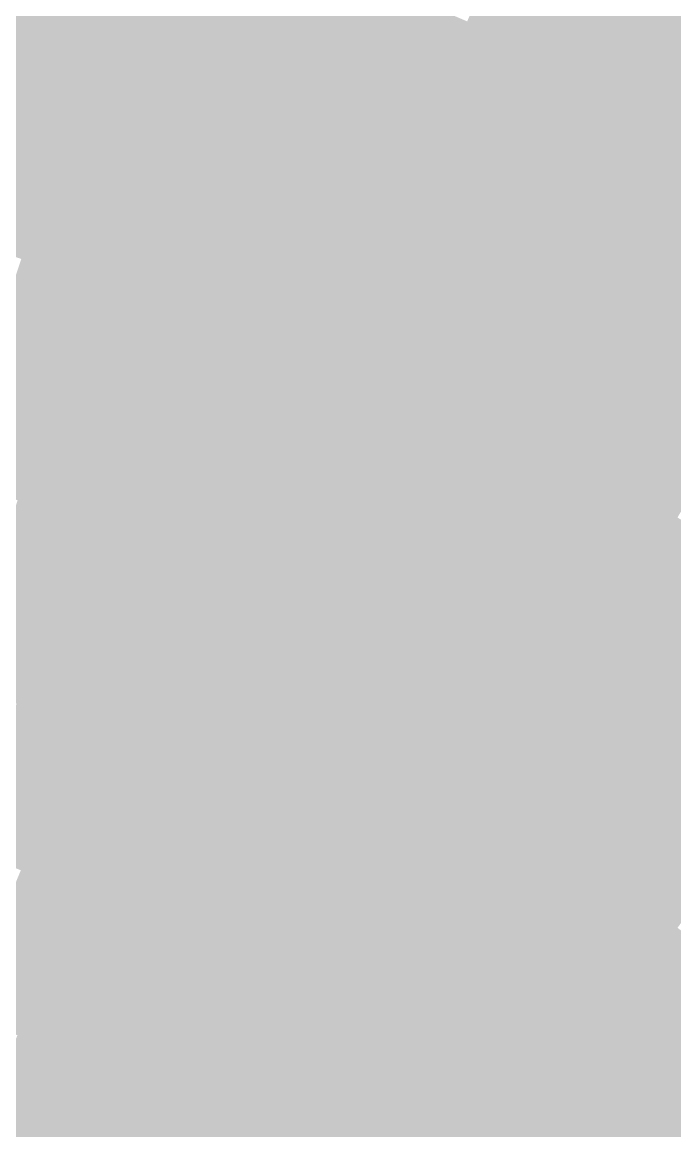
# Model space of a CAD drawing. Header units: inches. Extents: x -266 to 784, y -170 to 213.
# Drawn here: x 26.06 to 43.11, y 56.01 to 85 of the extents above; entities that cross this region are included whole.
import ezdxf

# ---------------------------------------------------------------- set-up
doc = ezdxf.new("R2010")
doc.units = ezdxf.units.IN
doc.header["$MEASUREMENT"] = 0

msp = doc.modelspace()

# ---------------------------------------------------------------- linework, layer by layer
at = {"color": 2, "true_color": 0xe0ff0d}
msp.add_solid([(33.110343, 85.835337), (33.470238, 86.76833), (35.206876, 84.996917), (35.589559, 85.920797)], dxfattribs=at)
at = {"color": 2, "true_color": 0xecff1a}
msp.add_solid([(38.092684, 85.935717), (38.497925, 86.849927), (40.190179, 84.974994), (40.617734, 85.878983)], dxfattribs=at)
at = {"color": 2, "true_color": 0xf2ff20}
msp.add_solid([(40.617734, 85.878983), (41.045289, 86.782972), (42.713076, 84.856309), (43.162688, 85.749533)], dxfattribs=at)
at = {"color": 60, "true_color": 0xd2ff00}
msp.add_solid([(28.231357, 85.457536), (28.545038, 86.407064), (30.320087, 84.738966), (30.656977, 85.68051)], dxfattribs=at)
at = {"color": 60, "true_color": 0xd9ff06}
msp.add_solid([(30.656977, 85.68051), (30.993867, 86.622054), (32.750448, 84.902345), (33.110343, 85.835337)], dxfattribs=at)
at = {"color": 60, "true_color": 0xcafc00}
msp.add_solid([(25.835336, 85.16769), (26.125621, 86.12463), (27.917675, 84.508008), (28.231357, 85.457536)], dxfattribs=at)
at = {"color": 2, "true_color": 0xdfff06}
msp.add_solid([(32.750448, 84.902345), (33.110343, 85.835337), (34.824192, 84.073037), (35.206876, 84.996917)], dxfattribs=at)
at = {"color": 2, "true_color": 0xe5ff0d}
msp.add_solid([(35.206876, 84.996917), (35.589559, 85.920797), (37.282201, 84.107298), (37.687442, 85.021507)], dxfattribs=at)
at = {"color": 2, "true_color": 0xecff13}
msp.add_solid([(37.687442, 85.021507), (38.092684, 85.935717), (39.762624, 84.071004), (40.190179, 84.974994)], dxfattribs=at)
at = {"color": 2, "true_color": 0xf2ff1a}
msp.add_solid([(40.190179, 84.974994), (40.617734, 85.878983), (42.263465, 83.963084), (42.713076, 84.856309)], dxfattribs=at)
at = {"color": 60, "true_color": 0xd8ff00}
msp.add_solid([(30.320087, 84.738966), (30.656977, 85.68051), (32.390553, 83.969352), (32.750448, 84.902345)], dxfattribs=at)
at = {"color": 2, "true_color": 0xf7ff20}
msp.add_solid([(42.713076, 84.856309), (43.162688, 85.749533), (44.78269, 83.78252), (45.254087, 84.664441)], dxfattribs=at)
at = {"color": 60, "true_color": 0xcffc00}
msp.add_solid([(27.917675, 84.508008), (28.231357, 85.457536), (29.983197, 83.797422), (30.320087, 84.738966)], dxfattribs=at)
at = {"color": 60, "true_color": 0xc6f700}
msp.add_solid([(25.545052, 84.21075), (25.835336, 85.16769), (27.603993, 83.55848), (27.917675, 84.508008)], dxfattribs=at)
at = {"color": 2, "true_color": 0xe5ff06}
msp.add_solid([(34.824192, 84.073037), (35.206876, 84.996917), (36.87696, 83.193088), (37.282201, 84.107298)], dxfattribs=at)
at = {"color": 2, "true_color": 0xebff0d}
msp.add_solid([(37.282201, 84.107298), (37.687442, 85.021507), (39.335069, 83.167015), (39.762624, 84.071004)], dxfattribs=at)
at = {"color": 2, "true_color": 0xf1ff13}
msp.add_solid([(39.762624, 84.071004), (40.190179, 84.974994), (41.813854, 83.06986), (42.263465, 83.963084)], dxfattribs=at)
at = {"color": 60, "true_color": 0xd5fc00}
msp.add_solid([(29.983197, 83.797422), (30.320087, 84.738966), (32.030658, 83.036359), (32.390553, 83.969352)], dxfattribs=at)
at = {"color": 60, "true_color": 0xdeff00}
msp.add_solid([(32.390553, 83.969352), (32.750448, 84.902345), (34.441509, 83.149158), (34.824192, 84.073037)], dxfattribs=at)
at = {"color": 2, "true_color": 0xf7ff1a}
msp.add_solid([(42.263465, 83.963084), (42.713076, 84.856309), (44.311293, 82.900599), (44.78269, 83.78252)], dxfattribs=at)
at = {"color": 60, "true_color": 0xccf700}
msp.add_solid([(27.603993, 83.55848), (27.917675, 84.508008), (29.646307, 82.855878), (29.983197, 83.797422)], dxfattribs=at)
at = {"color": 60, "true_color": 0xc3f300}
msp.add_solid([(25.254767, 83.253809), (25.545052, 84.21075), (27.290311, 82.608952), (27.603993, 83.55848)], dxfattribs=at)
at = {"color": 2, "true_color": 0xe4ff00}
msp.add_solid([(34.441509, 83.149158), (34.824192, 84.073037), (36.471718, 82.278878), (36.87696, 83.193088)], dxfattribs=at)
at = {"color": 2, "true_color": 0xebff06}
msp.add_solid([(36.87696, 83.193088), (37.282201, 84.107298), (38.907514, 82.263026), (39.335069, 83.167015)], dxfattribs=at)
at = {"color": 60, "true_color": 0xd2f700}
msp.add_solid([(29.646307, 82.855878), (29.983197, 83.797422), (31.670763, 82.103366), (32.030658, 83.036359)], dxfattribs=at)
at = {"color": 60, "true_color": 0xdbfc00}
msp.add_solid([(32.030658, 83.036359), (32.390553, 83.969352), (34.058825, 82.225278), (34.441509, 83.149158)], dxfattribs=at)
at = {"color": 2, "true_color": 0xf1ff0d}
msp.add_solid([(39.335069, 83.167015), (39.762624, 84.071004), (41.364242, 82.176636), (41.813854, 83.06986)], dxfattribs=at)
at = {"color": 2, "true_color": 0xf7ff13}
msp.add_solid([(41.813854, 83.06986), (42.263465, 83.963084), (43.839897, 82.018678), (44.311293, 82.900599)], dxfattribs=at)
at = {"color": 60, "true_color": 0xc8f300}
msp.add_solid([(27.290311, 82.608952), (27.603993, 83.55848), (29.309417, 81.914334), (29.646307, 82.855878)], dxfattribs=at)
at = {"color": 60, "true_color": 0xbfef00}
msp.add_solid([(24.964482, 82.296869), (25.254767, 83.253809), (26.97663, 81.659424), (27.290311, 82.608952)], dxfattribs=at)
at = {"color": 60, "true_color": 0xd8f700}
msp.add_solid([(31.670763, 82.103366), (32.030658, 83.036359), (33.676142, 81.301399), (34.058825, 82.225278)], dxfattribs=at)
at = {"color": 2, "true_color": 0xe1fc00}
msp.add_solid([(34.058825, 82.225278), (34.441509, 83.149158), (36.066477, 81.364668), (36.471718, 82.278878)], dxfattribs=at)
at = {"color": 2, "true_color": 0xeaff00}
msp.add_solid([(36.471718, 82.278878), (36.87696, 83.193088), (38.479958, 81.359036), (38.907514, 82.263026)], dxfattribs=at)
at = {"color": 2, "true_color": 0xf0ff06}
msp.add_solid([(38.907514, 82.263026), (39.335069, 83.167015), (40.914631, 81.283411), (41.364242, 82.176636)], dxfattribs=at)
at = {"color": 2, "true_color": 0xf7ff0d}
msp.add_solid([(41.364242, 82.176636), (41.813854, 83.06986), (43.3685, 81.136756), (43.839897, 82.018678)], dxfattribs=at)
at = {"color": 60, "true_color": 0xcef300}
msp.add_solid([(29.309417, 81.914334), (29.646307, 82.855878), (31.310868, 81.170373), (31.670763, 82.103366)], dxfattribs=at)
at = {"color": 60, "true_color": 0xc5ef00}
msp.add_solid([(26.97663, 81.659424), (27.290311, 82.608952), (28.972527, 80.97279), (29.309417, 81.914334)], dxfattribs=at)
at = {"color": 60, "true_color": 0xbceb00}
msp.add_solid([(24.674198, 81.339929), (24.964482, 82.296869), (26.662948, 80.709895), (26.97663, 81.659424)], dxfattribs=at)
at = {"color": 60, "true_color": 0xd4f300}
msp.add_solid([(31.310868, 81.170373), (31.670763, 82.103366), (33.293459, 80.377519), (33.676142, 81.301399)], dxfattribs=at)
at = {"color": 60, "true_color": 0xddf700}
msp.add_solid([(33.676142, 81.301399), (34.058825, 82.225278), (35.661236, 80.450459), (36.066477, 81.364668)], dxfattribs=at)
at = {"color": 2, "true_color": 0xe7fc00}
msp.add_solid([(36.066477, 81.364668), (36.471718, 82.278878), (38.052403, 80.455047), (38.479958, 81.359036)], dxfattribs=at)
at = {"color": 2, "true_color": 0xf0ff00}
msp.add_solid([(38.479958, 81.359036), (38.907514, 82.263026), (40.46502, 80.390187), (40.914631, 81.283411)], dxfattribs=at)
at = {"color": 2, "true_color": 0xf6ff06}
msp.add_solid([(40.914631, 81.283411), (41.364242, 82.176636), (42.897103, 80.254835), (43.3685, 81.136756)], dxfattribs=at)
at = {"color": 60, "true_color": 0xcbef00}
msp.add_solid([(28.972527, 80.97279), (29.309417, 81.914334), (30.950973, 80.237381), (31.310868, 81.170373)], dxfattribs=at)
at = {"color": 60, "true_color": 0xc1eb00}
msp.add_solid([(26.662948, 80.709895), (26.97663, 81.659424), (28.635638, 80.031246), (28.972527, 80.97279)], dxfattribs=at)
at = {"color": 60, "true_color": 0xb8e600}
msp.add_solid([(24.383913, 80.382988), (24.674198, 81.339929), (26.349266, 79.760367), (26.662948, 80.709895)], dxfattribs=at)
at = {"color": 60, "true_color": 0xdaf300}
msp.add_solid([(33.293459, 80.377519), (33.676142, 81.301399), (35.255994, 79.536249), (35.661236, 80.450459)], dxfattribs=at)
at = {"color": 2, "true_color": 0xe3f700}
msp.add_solid([(35.661236, 80.450459), (36.066477, 81.364668), (37.624848, 79.551058), (38.052403, 80.455047)], dxfattribs=at)
at = {"color": 2, "true_color": 0xedfc00}
msp.add_solid([(38.052403, 80.455047), (38.479958, 81.359036), (40.015408, 79.496963), (40.46502, 80.390187)], dxfattribs=at)
at = {"color": 2, "true_color": 0xf6ff00}
msp.add_solid([(40.46502, 80.390187), (40.914631, 81.283411), (42.425706, 79.372914), (42.897103, 80.254835)], dxfattribs=at)
at = {"color": 60, "true_color": 0xc7eb00}
msp.add_solid([(28.635638, 80.031246), (28.972527, 80.97279), (30.591078, 79.304388), (30.950973, 80.237381)], dxfattribs=at)
at = {"color": 60, "true_color": 0xd0ef00}
msp.add_solid([(30.950973, 80.237381), (31.310868, 81.170373), (32.910775, 79.45364), (33.293459, 80.377519)], dxfattribs=at)
at = {"color": 2, "true_color": 0xfcff06}
msp.add_solid([(42.897103, 80.254835), (43.3685, 81.136756), (44.853735, 79.177916), (45.346634, 80.048003)], dxfattribs=at)
at = {"color": 60, "true_color": 0xbee600}
msp.add_solid([(26.349266, 79.760367), (26.662948, 80.709895), (28.298748, 79.089701), (28.635638, 80.031246)], dxfattribs=at)
at = {"color": 60, "true_color": 0xb5e200}
msp.add_solid([(24.093628, 79.426048), (24.383913, 80.382988), (26.035584, 78.810839), (26.349266, 79.760367)], dxfattribs=at)
at = {"color": 60, "true_color": 0xd6ef00}
msp.add_solid([(32.910775, 79.45364), (33.293459, 80.377519), (34.850753, 78.622039), (35.255994, 79.536249)], dxfattribs=at)
at = {"color": 2, "true_color": 0xdff300}
msp.add_solid([(35.255994, 79.536249), (35.661236, 80.450459), (37.197293, 78.647069), (37.624848, 79.551058)], dxfattribs=at)
at = {"color": 2, "true_color": 0xe9f700}
msp.add_solid([(37.624848, 79.551058), (38.052403, 80.455047), (39.565797, 78.603739), (40.015408, 79.496963)], dxfattribs=at)
at = {"color": 2, "true_color": 0xf3fc00}
msp.add_solid([(40.015408, 79.496963), (40.46502, 80.390187), (41.95431, 78.490993), (42.425706, 79.372914)], dxfattribs=at)
at = {"color": 60, "true_color": 0xc3e600}
msp.add_solid([(28.298748, 79.089701), (28.635638, 80.031246), (30.231183, 78.371395), (30.591078, 79.304388)], dxfattribs=at)
at = {"color": 60, "true_color": 0xcceb00}
msp.add_solid([(30.591078, 79.304388), (30.950973, 80.237381), (32.528092, 78.52976), (32.910775, 79.45364)], dxfattribs=at)
at = {"color": 2, "true_color": 0xfcff00}
msp.add_solid([(42.425706, 79.372914), (42.897103, 80.254835), (44.360837, 78.307829), (44.853735, 79.177916)], dxfattribs=at)
at = {"color": 52, "true_color": 0xbae200}
msp.add_solid([(26.035584, 78.810839), (26.349266, 79.760367), (27.961858, 78.148157), (28.298748, 79.089701)], dxfattribs=at)
at = {"color": 60, "true_color": 0xd2eb00}
msp.add_solid([(32.528092, 78.52976), (32.910775, 79.45364), (34.445512, 77.707829), (34.850753, 78.622039)], dxfattribs=at)
at = {"color": 60, "true_color": 0xdbef00}
msp.add_solid([(34.850753, 78.622039), (35.255994, 79.536249), (36.769738, 77.743079), (37.197293, 78.647069)], dxfattribs=at)
at = {"color": 2, "true_color": 0xe5f300}
msp.add_solid([(37.197293, 78.647069), (37.624848, 79.551058), (39.116186, 77.710514), (39.565797, 78.603739)], dxfattribs=at)
at = {"color": 2, "true_color": 0xeff700}
msp.add_solid([(39.565797, 78.603739), (40.015408, 79.496963), (41.482913, 77.609071), (41.95431, 78.490993)], dxfattribs=at)
at = {"color": 52, "true_color": 0xc9e600}
msp.add_solid([(30.231183, 78.371395), (30.591078, 79.304388), (32.145408, 77.605881), (32.528092, 78.52976)], dxfattribs=at)
at = {"color": 2, "true_color": 0xf9fc00}
msp.add_solid([(41.95431, 78.490993), (42.425706, 79.372914), (43.867939, 77.437742), (44.360837, 78.307829)], dxfattribs=at)
at = {"color": 52, "true_color": 0xc0e200}
msp.add_solid([(27.961858, 78.148157), (28.298748, 79.089701), (29.871288, 77.438402), (30.231183, 78.371395)], dxfattribs=at)
at = {"color": 52, "true_color": 0xb7de00}
msp.add_solid([(25.721903, 77.861311), (26.035584, 78.810839), (27.624968, 77.206613), (27.961858, 78.148157)], dxfattribs=at)
at = {"color": 60, "true_color": 0xd7eb00}
msp.add_solid([(34.445512, 77.707829), (34.850753, 78.622039), (36.342183, 76.83909), (36.769738, 77.743079)], dxfattribs=at)
at = {"color": 2, "true_color": 0xe1ef00}
msp.add_solid([(36.769738, 77.743079), (37.197293, 78.647069), (38.666574, 76.81729), (39.116186, 77.710514)], dxfattribs=at)
at = {"color": 2, "true_color": 0xebf300}
msp.add_solid([(39.116186, 77.710514), (39.565797, 78.603739), (41.011516, 76.72715), (41.482913, 77.609071)], dxfattribs=at)
at = {"color": 52, "true_color": 0xc5e200}
msp.add_solid([(29.871288, 77.438402), (30.231183, 78.371395), (31.762725, 76.682001), (32.145408, 77.605881)], dxfattribs=at)
at = {"color": 52, "true_color": 0xcee600}
msp.add_solid([(32.145408, 77.605881), (32.528092, 78.52976), (34.04027, 76.793619), (34.445512, 77.707829)], dxfattribs=at)
at = {"color": 2, "true_color": 0xf5f700}
msp.add_solid([(41.482913, 77.609071), (41.95431, 78.490993), (43.375041, 76.567655), (43.867939, 77.437742)], dxfattribs=at)
at = {"color": 52, "true_color": 0xbcde00}
msp.add_solid([(27.624968, 77.206613), (27.961858, 78.148157), (29.511393, 76.50541), (29.871288, 77.438402)], dxfattribs=at)
at = {"color": 52, "true_color": 0xb3da00}
msp.add_solid([(25.408221, 76.911783), (25.721903, 77.861311), (27.288078, 76.265069), (27.624968, 77.206613)], dxfattribs=at)
at = {"color": 52, "true_color": 0xd3e600}
msp.add_solid([(34.04027, 76.793619), (34.445512, 77.707829), (35.914628, 75.935101), (36.342183, 76.83909)], dxfattribs=at)
at = {"color": 52, "true_color": 0xddeb00}
msp.add_solid([(36.342183, 76.83909), (36.769738, 77.743079), (38.216963, 75.924066), (38.666574, 76.81729)], dxfattribs=at)
at = {"color": 2, "true_color": 0xe7ef00}
msp.add_solid([(38.666574, 76.81729), (39.116186, 77.710514), (40.540119, 75.845229), (41.011516, 76.72715)], dxfattribs=at)
at = {"color": 52, "true_color": 0xc1de00}
msp.add_solid([(29.511393, 76.50541), (29.871288, 77.438402), (31.380041, 75.758122), (31.762725, 76.682001)], dxfattribs=at)
at = {"color": 52, "true_color": 0xcae200}
msp.add_solid([(31.762725, 76.682001), (32.145408, 77.605881), (33.635029, 75.87941), (34.04027, 76.793619)], dxfattribs=at)
at = {"color": 2, "true_color": 0xf0f300}
msp.add_solid([(41.011516, 76.72715), (41.482913, 77.609071), (42.882143, 75.697568), (43.375041, 76.567655)], dxfattribs=at)
at = {"color": 52, "true_color": 0xb8da00}
msp.add_solid([(27.288078, 76.265069), (27.624968, 77.206613), (29.151498, 75.572417), (29.511393, 76.50541)], dxfattribs=at)
at = {"color": 62, "true_color": 0xb0d500}
msp.add_solid([(25.094539, 75.962254), (25.408221, 76.911783), (26.951188, 75.323525), (27.288078, 76.265069)], dxfattribs=at)
at = {"color": 52, "true_color": 0xd9e600}
msp.add_solid([(35.914628, 75.935101), (36.342183, 76.83909), (37.767352, 75.030841), (38.216963, 75.924066)], dxfattribs=at)
at = {"color": 52, "true_color": 0xc6de00}
msp.add_solid([(31.380041, 75.758122), (31.762725, 76.682001), (33.229788, 74.9652), (33.635029, 75.87941)], dxfattribs=at)
at = {"color": 52, "true_color": 0xd0e200}
msp.add_solid([(33.635029, 75.87941), (34.04027, 76.793619), (35.487073, 75.031111), (35.914628, 75.935101)], dxfattribs=at)
at = {"color": 2, "true_color": 0xe2eb00}
msp.add_solid([(38.216963, 75.924066), (38.666574, 76.81729), (40.068723, 74.963307), (40.540119, 75.845229)], dxfattribs=at)
at = {"color": 2, "true_color": 0xecef00}
msp.add_solid([(40.540119, 75.845229), (41.011516, 76.72715), (42.389245, 74.827481), (42.882143, 75.697568)], dxfattribs=at)
at = {"color": 2, "true_color": 0xf3f000}
msp.add_solid([(42.882143, 75.697568), (43.375041, 76.567655), (44.726939, 74.622389), (45.241041, 75.480118)], dxfattribs=at)
at = {"color": 52, "true_color": 0xb5d500}
msp.add_solid([(26.951188, 75.323525), (27.288078, 76.265069), (28.791603, 74.639424), (29.151498, 75.572417)], dxfattribs=at)
at = {"color": 52, "true_color": 0xbeda00}
msp.add_solid([(29.151498, 75.572417), (29.511393, 76.50541), (30.997358, 74.834242), (31.380041, 75.758122)], dxfattribs=at)
at = {"color": 62, "true_color": 0xacd100}
msp.add_solid([(24.780857, 75.012726), (25.094539, 75.962254), (26.614298, 74.381981), (26.951188, 75.323525)], dxfattribs=at)
at = {"color": 52, "true_color": 0xc3da00}
msp.add_solid([(30.997358, 74.834242), (31.380041, 75.758122), (32.824546, 74.05099), (33.229788, 74.9652)], dxfattribs=at)
at = {"color": 52, "true_color": 0xccde00}
msp.add_solid([(33.229788, 74.9652), (33.635029, 75.87941), (35.059518, 74.127122), (35.487073, 75.031111)], dxfattribs=at)
at = {"color": 52, "true_color": 0xd5e200}
msp.add_solid([(35.487073, 75.031111), (35.914628, 75.935101), (37.31774, 74.137617), (37.767352, 75.030841)], dxfattribs=at)
at = {"color": 52, "true_color": 0xdee600}
msp.add_solid([(37.767352, 75.030841), (38.216963, 75.924066), (39.597326, 74.081386), (40.068723, 74.963307)], dxfattribs=at)
at = {"color": 2, "true_color": 0xe8eb00}
msp.add_solid([(40.068723, 74.963307), (40.540119, 75.845229), (41.896346, 73.957394), (42.389245, 74.827481)], dxfattribs=at)
at = {"color": 2, "true_color": 0xefec00}
msp.add_solid([(42.389245, 74.827481), (42.882143, 75.697568), (44.212836, 73.76466), (44.726939, 74.622389)], dxfattribs=at)
at = {"color": 52, "true_color": 0xbad500}
msp.add_solid([(28.791603, 74.639424), (29.151498, 75.572417), (30.614675, 73.910363), (30.997358, 74.834242)], dxfattribs=at)
at = {"color": 62, "true_color": 0xb1d100}
msp.add_solid([(26.614298, 74.381981), (26.951188, 75.323525), (28.431708, 73.706431), (28.791603, 74.639424)], dxfattribs=at)
at = {"color": 62, "true_color": 0xa9cd00}
msp.add_solid([(24.467176, 74.063198), (24.780857, 75.012726), (26.277409, 73.440437), (26.614298, 74.381981)], dxfattribs=at)
at = {"color": 52, "true_color": 0xbfd500}
msp.add_solid([(30.614675, 73.910363), (30.997358, 74.834242), (32.419305, 73.13678), (32.824546, 74.05099)], dxfattribs=at)
at = {"color": 52, "true_color": 0xc8da00}
msp.add_solid([(32.824546, 74.05099), (33.229788, 74.9652), (34.631963, 73.223133), (35.059518, 74.127122)], dxfattribs=at)
at = {"color": 52, "true_color": 0xd1de00}
msp.add_solid([(35.059518, 74.127122), (35.487073, 75.031111), (36.868129, 73.244393), (37.31774, 74.137617)], dxfattribs=at)
at = {"color": 52, "true_color": 0xdae200}
msp.add_solid([(37.31774, 74.137617), (37.767352, 75.030841), (39.125929, 73.199465), (39.597326, 74.081386)], dxfattribs=at)
at = {"color": 52, "true_color": 0xe4e600}
msp.add_solid([(39.597326, 74.081386), (40.068723, 74.963307), (41.403448, 73.087307), (41.896346, 73.957394)], dxfattribs=at)
at = {"color": 2, "true_color": 0xebe800}
msp.add_solid([(41.896346, 73.957394), (42.389245, 74.827481), (43.698733, 72.906932), (44.212836, 73.76466)], dxfattribs=at)
at = {"color": 52, "true_color": 0xb6d100}
msp.add_solid([(28.431708, 73.706431), (28.791603, 74.639424), (30.231991, 72.986483), (30.614675, 73.910363)], dxfattribs=at)
at = {"color": 62, "true_color": 0xaecd00}
msp.add_solid([(26.277409, 73.440437), (26.614298, 74.381981), (28.071813, 72.773438), (28.431708, 73.706431)], dxfattribs=at)
at = {"color": 62, "true_color": 0xa5c900}
msp.add_solid([(24.153494, 73.11367), (24.467176, 74.063198), (25.940519, 72.498893), (26.277409, 73.440437)], dxfattribs=at)
at = {"color": 52, "true_color": 0xc4d500}
msp.add_solid([(32.419305, 73.13678), (32.824546, 74.05099), (34.204407, 72.319143), (34.631963, 73.223133)], dxfattribs=at)
at = {"color": 52, "true_color": 0xcdda00}
msp.add_solid([(34.631963, 73.223133), (35.059518, 74.127122), (36.418518, 72.351168), (36.868129, 73.244393)], dxfattribs=at)
at = {"color": 52, "true_color": 0xd6de00}
msp.add_solid([(36.868129, 73.244393), (37.31774, 74.137617), (38.654532, 72.317544), (39.125929, 73.199465)], dxfattribs=at)
at = {"color": 52, "true_color": 0xdfe200}
msp.add_solid([(39.125929, 73.199465), (39.597326, 74.081386), (40.91055, 72.21722), (41.403448, 73.087307)], dxfattribs=at)
at = {"color": 52, "true_color": 0xe6e400}
msp.add_solid([(41.403448, 73.087307), (41.896346, 73.957394), (43.184631, 72.049203), (43.698733, 72.906932)], dxfattribs=at)
at = {"color": 62, "true_color": 0xb2cd00}
msp.add_solid([(28.071813, 72.773438), (28.431708, 73.706431), (29.849308, 72.062604), (30.231991, 72.986483)], dxfattribs=at)
at = {"color": 52, "true_color": 0xbbd100}
msp.add_solid([(30.231991, 72.986483), (30.614675, 73.910363), (32.014064, 72.222571), (32.419305, 73.13678)], dxfattribs=at)
at = {"color": 62, "true_color": 0xaac900}
msp.add_solid([(25.940519, 72.498893), (26.277409, 73.440437), (27.711918, 71.840446), (28.071813, 72.773438)], dxfattribs=at)
at = {"color": 52, "true_color": 0xc0d100}
msp.add_solid([(32.014064, 72.222571), (32.419305, 73.13678), (33.776852, 71.415154), (34.204407, 72.319143)], dxfattribs=at)
at = {"color": 52, "true_color": 0xc9d500}
msp.add_solid([(34.204407, 72.319143), (34.631963, 73.223133), (35.968906, 71.457944), (36.418518, 72.351168)], dxfattribs=at)
at = {"color": 52, "true_color": 0xd2da00}
msp.add_solid([(36.418518, 72.351168), (36.868129, 73.244393), (38.183136, 71.435622), (38.654532, 72.317544)], dxfattribs=at)
at = {"color": 52, "true_color": 0xdbde00}
msp.add_solid([(38.654532, 72.317544), (39.125929, 73.199465), (40.417652, 71.347133), (40.91055, 72.21722)], dxfattribs=at)
at = {"color": 52, "true_color": 0xe2df00}
msp.add_solid([(40.91055, 72.21722), (41.403448, 73.087307), (42.670528, 71.191475), (43.184631, 72.049203)], dxfattribs=at)
at = {"color": 62, "true_color": 0xafc900}
msp.add_solid([(27.711918, 71.840446), (28.071813, 72.773438), (29.466624, 71.138724), (29.849308, 72.062604)], dxfattribs=at)
at = {"color": 52, "true_color": 0xb7cd00}
msp.add_solid([(29.849308, 72.062604), (30.231991, 72.986483), (31.608822, 71.308361), (32.014064, 72.222571)], dxfattribs=at)
at = {"color": 62, "true_color": 0xa6c400}
msp.add_solid([(25.603629, 71.557349), (25.940519, 72.498893), (27.352023, 70.907453), (27.711918, 71.840446)], dxfattribs=at)
at = {"color": 52, "true_color": 0xbccd00}
msp.add_solid([(31.608822, 71.308361), (32.014064, 72.222571), (33.349297, 70.511165), (33.776852, 71.415154)], dxfattribs=at)
at = {"color": 52, "true_color": 0xc5d100}
msp.add_solid([(33.776852, 71.415154), (34.204407, 72.319143), (35.519295, 70.56472), (35.968906, 71.457944)], dxfattribs=at)
at = {"color": 52, "true_color": 0xced500}
msp.add_solid([(35.968906, 71.457944), (36.418518, 72.351168), (37.711739, 70.553701), (38.183136, 71.435622)], dxfattribs=at)
at = {"color": 52, "true_color": 0xd7da00}
msp.add_solid([(38.183136, 71.435622), (38.654532, 72.317544), (39.924754, 70.477046), (40.417652, 71.347133)], dxfattribs=at)
at = {"color": 52, "true_color": 0xdedb00}
msp.add_solid([(40.417652, 71.347133), (40.91055, 72.21722), (42.156425, 70.333746), (42.670528, 71.191475)], dxfattribs=at)
at = {"color": 52, "true_color": 0xb3c900}
msp.add_solid([(29.466624, 71.138724), (29.849308, 72.062604), (31.203581, 70.394151), (31.608822, 71.308361)], dxfattribs=at)
at = {"color": 52, "true_color": 0xe2da00}
msp.add_solid([(42.670528, 71.191475), (43.184631, 72.049203), (44.404802, 70.122846), (44.9398, 70.967699)], dxfattribs=at)
at = {"color": 62, "true_color": 0xabc400}
msp.add_solid([(27.352023, 70.907453), (27.711918, 71.840446), (29.083941, 70.214844), (29.466624, 71.138724)], dxfattribs=at)
at = {"color": 62, "true_color": 0xa3c000}
msp.add_solid([(25.266739, 70.615805), (25.603629, 71.557349), (26.992128, 69.97446), (27.352023, 70.907453)], dxfattribs=at)
at = {"color": 52, "true_color": 0xc1cd00}
msp.add_solid([(33.349297, 70.511165), (33.776852, 71.415154), (35.069684, 69.671495), (35.519295, 70.56472)], dxfattribs=at)
at = {"color": 52, "true_color": 0xcad100}
msp.add_solid([(35.519295, 70.56472), (35.968906, 71.457944), (37.240342, 69.67178), (37.711739, 70.553701)], dxfattribs=at)
at = {"color": 52, "true_color": 0xd3d500}
msp.add_solid([(37.711739, 70.553701), (38.183136, 71.435622), (39.431855, 69.606959), (39.924754, 70.477046)], dxfattribs=at)
at = {"color": 52, "true_color": 0xdad700}
msp.add_solid([(39.924754, 70.477046), (40.417652, 71.347133), (41.642322, 69.476017), (42.156425, 70.333746)], dxfattribs=at)
at = {"color": 62, "true_color": 0xb0c400}
msp.add_solid([(29.083941, 70.214844), (29.466624, 71.138724), (30.79834, 69.479941), (31.203581, 70.394151)], dxfattribs=at)
at = {"color": 52, "true_color": 0xb8c900}
msp.add_solid([(31.203581, 70.394151), (31.608822, 71.308361), (32.921742, 69.607176), (33.349297, 70.511165)], dxfattribs=at)
at = {"color": 52, "true_color": 0xded600}
msp.add_solid([(42.156425, 70.333746), (42.670528, 71.191475), (43.869805, 69.277992), (44.404802, 70.122846)], dxfattribs=at)
at = {"color": 62, "true_color": 0xa7c000}
msp.add_solid([(26.992128, 69.97446), (27.352023, 70.907453), (28.701257, 69.290965), (29.083941, 70.214844)], dxfattribs=at)
at = {"color": 62, "true_color": 0x9fbc00}
msp.add_solid([(24.929849, 69.674261), (25.266739, 70.615805), (26.632233, 69.041467), (26.992128, 69.97446)], dxfattribs=at)
at = {"color": 52, "true_color": 0xbdc900}
msp.add_solid([(32.921742, 69.607176), (33.349297, 70.511165), (34.620072, 68.778271), (35.069684, 69.671495)], dxfattribs=at)
at = {"color": 52, "true_color": 0xc6cd00}
msp.add_solid([(35.069684, 69.671495), (35.519295, 70.56472), (36.768945, 68.789859), (37.240342, 69.67178)], dxfattribs=at)
at = {"color": 52, "true_color": 0xcfd100}
msp.add_solid([(37.240342, 69.67178), (37.711739, 70.553701), (38.938957, 68.736872), (39.431855, 69.606959)], dxfattribs=at)
at = {"color": 52, "true_color": 0xd5d300}
msp.add_solid([(39.431855, 69.606959), (39.924754, 70.477046), (41.12822, 68.618289), (41.642322, 69.476017)], dxfattribs=at)
at = {"color": 62, "true_color": 0xacc000}
msp.add_solid([(28.701257, 69.290965), (29.083941, 70.214844), (30.393099, 68.565732), (30.79834, 69.479941)], dxfattribs=at)
at = {"color": 52, "true_color": 0xb4c400}
msp.add_solid([(30.79834, 69.479941), (31.203581, 70.394151), (32.494187, 68.703186), (32.921742, 69.607176)], dxfattribs=at)
at = {"color": 52, "true_color": 0xdad200}
msp.add_solid([(41.642322, 69.476017), (42.156425, 70.333746), (43.334807, 68.433139), (43.869805, 69.277992)], dxfattribs=at)
at = {"color": 62, "true_color": 0xa4bc00}
msp.add_solid([(26.632233, 69.041467), (26.992128, 69.97446), (28.318574, 68.367085), (28.701257, 69.290965)], dxfattribs=at)
at = {"color": 62, "true_color": 0x9cb700}
msp.add_solid([(24.592959, 68.732717), (24.929849, 69.674261), (26.272338, 68.108474), (26.632233, 69.041467)], dxfattribs=at)
at = {"color": 52, "true_color": 0xb9c400}
msp.add_solid([(32.494187, 68.703186), (32.921742, 69.607176), (34.170461, 67.885047), (34.620072, 68.778271)], dxfattribs=at)
at = {"color": 52, "true_color": 0xc1c900}
msp.add_solid([(34.620072, 68.778271), (35.069684, 69.671495), (36.297549, 67.907937), (36.768945, 68.789859)], dxfattribs=at)
at = {"color": 52, "true_color": 0xcacd00}
msp.add_solid([(36.768945, 68.789859), (37.240342, 69.67178), (38.446059, 67.866785), (38.938957, 68.736872)], dxfattribs=at)
at = {"color": 52, "true_color": 0xd1cf00}
msp.add_solid([(38.938957, 68.736872), (39.431855, 69.606959), (40.614117, 67.76056), (41.12822, 68.618289)], dxfattribs=at)
at = {"color": 62, "true_color": 0xa8bc00}
msp.add_solid([(28.318574, 68.367085), (28.701257, 69.290965), (29.987857, 67.651522), (30.393099, 68.565732)], dxfattribs=at)
at = {"color": 62, "true_color": 0xb0c000}
msp.add_solid([(30.393099, 68.565732), (30.79834, 69.479941), (32.066632, 67.799197), (32.494187, 68.703186)], dxfattribs=at)
at = {"color": 52, "true_color": 0xd5ce00}
msp.add_solid([(41.12822, 68.618289), (41.642322, 69.476017), (42.79981, 67.588285), (43.334807, 68.433139)], dxfattribs=at)
at = {"color": 62, "true_color": 0xa0b700}
msp.add_solid([(26.272338, 68.108474), (26.632233, 69.041467), (27.935891, 67.443206), (28.318574, 68.367085)], dxfattribs=at)
at = {"color": 62, "true_color": 0x98b300}
msp.add_solid([(24.256069, 67.791173), (24.592959, 68.732717), (25.912443, 67.175482), (26.272338, 68.108474)], dxfattribs=at)
at = {"color": 52, "true_color": 0xbdc400}
msp.add_solid([(34.170461, 67.885047), (34.620072, 68.778271), (35.826152, 67.026016), (36.297549, 67.907937)], dxfattribs=at)
at = {"color": 52, "true_color": 0xc6c900}
msp.add_solid([(36.297549, 67.907937), (36.768945, 68.789859), (37.953161, 66.996698), (38.446059, 67.866785)], dxfattribs=at)
at = {"color": 52, "true_color": 0xcdca00}
msp.add_solid([(38.446059, 67.866785), (38.938957, 68.736872), (40.100014, 66.902832), (40.614117, 67.76056)], dxfattribs=at)
at = {"color": 62, "true_color": 0xacbc00}
msp.add_solid([(29.987857, 67.651522), (30.393099, 68.565732), (31.639077, 66.895208), (32.066632, 67.799197)], dxfattribs=at)
at = {"color": 52, "true_color": 0xb5c000}
msp.add_solid([(32.066632, 67.799197), (32.494187, 68.703186), (33.72085, 66.991823), (34.170461, 67.885047)], dxfattribs=at)
at = {"color": 52, "true_color": 0xd1ca00}
msp.add_solid([(40.614117, 67.76056), (41.12822, 68.618289), (42.264812, 66.743432), (42.79981, 67.588285)], dxfattribs=at)
at = {"color": 52, "true_color": 0xd5c900}
msp.add_solid([(42.79981, 67.588285), (43.334807, 68.433139), (44.445619, 66.517569), (45.001189, 67.349039)], dxfattribs=at)
at = {"color": 62, "true_color": 0xa4b700}
msp.add_solid([(27.935891, 67.443206), (28.318574, 68.367085), (29.582616, 66.737312), (29.987857, 67.651522)], dxfattribs=at)
at = {"color": 62, "true_color": 0x9cb300}
msp.add_solid([(25.912443, 67.175482), (26.272338, 68.108474), (27.553207, 66.519326), (27.935891, 67.443206)], dxfattribs=at)
at = {"color": 52, "true_color": 0xb9c000}
msp.add_solid([(33.72085, 66.991823), (34.170461, 67.885047), (35.354755, 66.144095), (35.826152, 67.026016)], dxfattribs=at)
at = {"color": 52, "true_color": 0xc2c400}
msp.add_solid([(35.826152, 67.026016), (36.297549, 67.907937), (37.460263, 66.126611), (37.953161, 66.996698)], dxfattribs=at)
at = {"color": 52, "true_color": 0xc9c600}
msp.add_solid([(37.953161, 66.996698), (38.446059, 67.866785), (39.585911, 66.045103), (40.100014, 66.902832)], dxfattribs=at)
at = {"color": 62, "true_color": 0xa8b700}
msp.add_solid([(29.582616, 66.737312), (29.987857, 67.651522), (31.211522, 65.991218), (31.639077, 66.895208)], dxfattribs=at)
at = {"color": 62, "true_color": 0xb1bc00}
msp.add_solid([(31.639077, 66.895208), (32.066632, 67.799197), (33.271238, 66.098598), (33.72085, 66.991823)], dxfattribs=at)
at = {"color": 52, "true_color": 0xcdc600}
msp.add_solid([(40.100014, 66.902832), (40.614117, 67.76056), (41.729814, 65.898578), (42.264812, 66.743432)], dxfattribs=at)
at = {"color": 52, "true_color": 0xd1c500}
msp.add_solid([(42.264812, 66.743432), (42.79981, 67.588285), (43.890048, 65.686099), (44.445619, 66.517569)], dxfattribs=at)
at = {"color": 62, "true_color": 0xa0b300}
msp.add_solid([(27.553207, 66.519326), (27.935891, 67.443206), (29.177375, 65.823102), (29.582616, 66.737312)], dxfattribs=at)
at = {"color": 54, "true_color": 0x98af00}
msp.add_solid([(25.552548, 66.242489), (25.912443, 67.175482), (27.170524, 65.595447), (27.553207, 66.519326)], dxfattribs=at)
at = {"color": 52, "true_color": 0xb5bc00}
msp.add_solid([(33.271238, 66.098598), (33.72085, 66.991823), (34.883359, 65.262174), (35.354755, 66.144095)], dxfattribs=at)
at = {"color": 52, "true_color": 0xbec000}
msp.add_solid([(35.354755, 66.144095), (35.826152, 67.026016), (36.967364, 65.256524), (37.460263, 66.126611)], dxfattribs=at)
at = {"color": 52, "true_color": 0xc4c200}
msp.add_solid([(37.460263, 66.126611), (37.953161, 66.996698), (39.071809, 65.187374), (39.585911, 66.045103)], dxfattribs=at)
at = {"color": 62, "true_color": 0xa4b300}
msp.add_solid([(29.177375, 65.823102), (29.582616, 66.737312), (30.783967, 65.087229), (31.211522, 65.991218)], dxfattribs=at)
at = {"color": 62, "true_color": 0xadb700}
msp.add_solid([(31.211522, 65.991218), (31.639077, 66.895208), (32.821627, 65.205374), (33.271238, 66.098598)], dxfattribs=at)
at = {"color": 52, "true_color": 0xc9c100}
msp.add_solid([(39.585911, 66.045103), (40.100014, 66.902832), (41.194817, 65.053725), (41.729814, 65.898578)], dxfattribs=at)
at = {"color": 52, "true_color": 0xcdc100}
msp.add_solid([(41.729814, 65.898578), (42.264812, 66.743432), (43.334478, 64.85463), (43.890048, 65.686099)], dxfattribs=at)
at = {"color": 54, "true_color": 0x9caf00}
msp.add_solid([(27.170524, 65.595447), (27.553207, 66.519326), (28.772133, 64.908893), (29.177375, 65.823102)], dxfattribs=at)
at = {"color": 54, "true_color": 0x95ab00}
msp.add_solid([(25.192653, 65.309496), (25.552548, 66.242489), (26.78784, 64.671567), (27.170524, 65.595447)], dxfattribs=at)
at = {"color": 62, "true_color": 0xb1b700}
msp.add_solid([(32.821627, 65.205374), (33.271238, 66.098598), (34.411962, 64.380252), (34.883359, 65.262174)], dxfattribs=at)
at = {"color": 52, "true_color": 0xbabc00}
msp.add_solid([(34.883359, 65.262174), (35.354755, 66.144095), (36.474466, 64.386437), (36.967364, 65.256524)], dxfattribs=at)
at = {"color": 52, "true_color": 0xc0be00}
msp.add_solid([(36.967364, 65.256524), (37.460263, 66.126611), (38.557706, 64.329646), (39.071809, 65.187374)], dxfattribs=at)
at = {"color": 54, "true_color": 0xa1af00}
msp.add_solid([(28.772133, 64.908893), (29.177375, 65.823102), (30.356412, 64.18324), (30.783967, 65.087229)], dxfattribs=at)
at = {"color": 62, "true_color": 0xa9b300}
msp.add_solid([(30.783967, 65.087229), (31.211522, 65.991218), (32.372016, 64.31215), (32.821627, 65.205374)], dxfattribs=at)
at = {"color": 52, "true_color": 0xc4bd00}
msp.add_solid([(39.071809, 65.187374), (39.585911, 66.045103), (40.659819, 64.208871), (41.194817, 65.053725)], dxfattribs=at)
at = {"color": 52, "true_color": 0xc9bd00}
msp.add_solid([(41.194817, 65.053725), (41.729814, 65.898578), (42.778908, 64.02316), (43.334478, 64.85463)], dxfattribs=at)
at = {"color": 54, "true_color": 0x99ab00}
msp.add_solid([(26.78784, 64.671567), (27.170524, 65.595447), (28.366892, 63.994683), (28.772133, 64.908893)], dxfattribs=at)
at = {"color": 54, "true_color": 0x91a600}
msp.add_solid([(24.832758, 64.376503), (25.192653, 65.309496), (26.405157, 63.747688), (26.78784, 64.671567)], dxfattribs=at)
at = {"color": 52, "true_color": 0xb5b700}
msp.add_solid([(34.411962, 64.380252), (34.883359, 65.262174), (35.981568, 63.51635), (36.474466, 64.386437)], dxfattribs=at)
at = {"color": 52, "true_color": 0xbcba00}
msp.add_solid([(36.474466, 64.386437), (36.967364, 65.256524), (38.043603, 63.471917), (38.557706, 64.329646)], dxfattribs=at)
at = {"color": 54, "true_color": 0xa5af00}
msp.add_solid([(30.356412, 64.18324), (30.783967, 65.087229), (31.922404, 63.418925), (32.372016, 64.31215)], dxfattribs=at)
at = {"color": 62, "true_color": 0xadb300}
msp.add_solid([(32.372016, 64.31215), (32.821627, 65.205374), (33.940565, 63.498331), (34.411962, 64.380252)], dxfattribs=at)
at = {"color": 52, "true_color": 0xc0b900}
msp.add_solid([(38.557706, 64.329646), (39.071809, 65.187374), (40.124821, 63.364017), (40.659819, 64.208871)], dxfattribs=at)
at = {"color": 52, "true_color": 0xc4b900}
msp.add_solid([(40.659819, 64.208871), (41.194817, 65.053725), (42.223338, 63.191691), (42.778908, 64.02316)], dxfattribs=at)
at = {"color": 54, "true_color": 0x95a600}
msp.add_solid([(26.405157, 63.747688), (26.78784, 64.671567), (27.961651, 63.080473), (28.366892, 63.994683)], dxfattribs=at)
at = {"color": 54, "true_color": 0x9dab00}
msp.add_solid([(28.366892, 63.994683), (28.772133, 64.908893), (29.928857, 63.279251), (30.356412, 64.18324)], dxfattribs=at)
at = {"color": 52, "true_color": 0xc9b800}
msp.add_solid([(42.778908, 64.02316), (43.334478, 64.85463), (44.337231, 62.954031), (44.913039, 63.771615)], dxfattribs=at)
at = {"color": 54, "true_color": 0x8da200}
msp.add_solid([(24.472862, 63.44351), (24.832758, 64.376503), (26.022473, 62.823808), (26.405157, 63.747688)], dxfattribs=at)
at = {"color": 62, "true_color": 0xb1b300}
msp.add_solid([(33.940565, 63.498331), (34.411962, 64.380252), (35.48867, 62.646263), (35.981568, 63.51635)], dxfattribs=at)
at = {"color": 52, "true_color": 0xb7b500}
msp.add_solid([(35.981568, 63.51635), (36.474466, 64.386437), (37.5295, 62.614189), (38.043603, 63.471917)], dxfattribs=at)
at = {"color": 54, "true_color": 0xa1ab00}
msp.add_solid([(29.928857, 63.279251), (30.356412, 64.18324), (31.472793, 62.525701), (31.922404, 63.418925)], dxfattribs=at)
at = {"color": 54, "true_color": 0xa9af00}
msp.add_solid([(31.922404, 63.418925), (32.372016, 64.31215), (33.469168, 62.61641), (33.940565, 63.498331)], dxfattribs=at)
at = {"color": 52, "true_color": 0xbcb500}
msp.add_solid([(38.043603, 63.471917), (38.557706, 64.329646), (39.589824, 62.519164), (40.124821, 63.364017)], dxfattribs=at)
at = {"color": 52, "true_color": 0xc0b500}
msp.add_solid([(40.124821, 63.364017), (40.659819, 64.208871), (41.667767, 62.360221), (42.223338, 63.191691)], dxfattribs=at)
at = {"color": 54, "true_color": 0x99a600}
msp.add_solid([(27.961651, 63.080473), (28.366892, 63.994683), (29.501301, 62.375261), (29.928857, 63.279251)], dxfattribs=at)
at = {"color": 52, "true_color": 0xc4b400}
msp.add_solid([(42.223338, 63.191691), (42.778908, 64.02316), (43.761423, 62.136446), (44.337231, 62.954031)], dxfattribs=at)
at = {"color": 54, "true_color": 0x91a200}
msp.add_solid([(26.022473, 62.823808), (26.405157, 63.747688), (27.556409, 62.166263), (27.961651, 63.080473)], dxfattribs=at)
at = {"color": 54, "true_color": 0xadaf00}
msp.add_solid([(33.469168, 62.61641), (33.940565, 63.498331), (34.995772, 61.776176), (35.48867, 62.646263)], dxfattribs=at)
at = {"color": 42, "true_color": 0xb3b100}
msp.add_solid([(35.48867, 62.646263), (35.981568, 63.51635), (37.015398, 61.75646), (37.5295, 62.614189)], dxfattribs=at)
at = {"color": 54, "true_color": 0x9da600}
msp.add_solid([(29.501301, 62.375261), (29.928857, 63.279251), (31.023182, 61.632477), (31.472793, 62.525701)], dxfattribs=at)
at = {"color": 54, "true_color": 0xa5ab00}
msp.add_solid([(31.472793, 62.525701), (31.922404, 63.418925), (32.997772, 61.734489), (33.469168, 62.61641)], dxfattribs=at)
at = {"color": 42, "true_color": 0xb7b100}
msp.add_solid([(37.5295, 62.614189), (38.043603, 63.471917), (39.054826, 61.67431), (39.589824, 62.519164)], dxfattribs=at)
at = {"color": 42, "true_color": 0xbcb100}
msp.add_solid([(39.589824, 62.519164), (40.124821, 63.364017), (41.112197, 61.528751), (41.667767, 62.360221)], dxfattribs=at)
at = {"color": 54, "true_color": 0x95a200}
msp.add_solid([(27.556409, 62.166263), (27.961651, 63.080473), (29.073746, 61.471272), (29.501301, 62.375261)], dxfattribs=at)
at = {"color": 42, "true_color": 0xc0b000}
msp.add_solid([(41.667767, 62.360221), (42.223338, 63.191691), (43.185614, 61.318861), (43.761423, 62.136446)], dxfattribs=at)
at = {"color": 54, "true_color": 0x8d9e00}
msp.add_solid([(25.63979, 61.899929), (26.022473, 62.823808), (27.151168, 61.252054), (27.556409, 62.166263)], dxfattribs=at)
at = {"color": 54, "true_color": 0xafad00}
msp.add_solid([(34.995772, 61.776176), (35.48867, 62.646263), (36.501295, 60.898731), (37.015398, 61.75646)], dxfattribs=at)
at = {"color": 54, "true_color": 0x99a200}
msp.add_solid([(29.073746, 61.471272), (29.501301, 62.375261), (30.57357, 60.739252), (31.023182, 61.632477)], dxfattribs=at)
at = {"color": 54, "true_color": 0xa1a600}
msp.add_solid([(31.023182, 61.632477), (31.472793, 62.525701), (32.526375, 60.852567), (32.997772, 61.734489)], dxfattribs=at)
at = {"color": 54, "true_color": 0xa9ab00}
msp.add_solid([(32.997772, 61.734489), (33.469168, 62.61641), (34.502873, 60.906089), (34.995772, 61.776176)], dxfattribs=at)
at = {"color": 42, "true_color": 0xb3ad00}
msp.add_solid([(37.015398, 61.75646), (37.5295, 62.614189), (38.519829, 60.829457), (39.054826, 61.67431)], dxfattribs=at)
at = {"color": 42, "true_color": 0xb7ad00}
msp.add_solid([(39.054826, 61.67431), (39.589824, 62.519164), (40.556627, 60.697282), (41.112197, 61.528751)], dxfattribs=at)
at = {"color": 42, "true_color": 0xbcac00}
msp.add_solid([(41.112197, 61.528751), (41.667767, 62.360221), (42.609806, 60.501276), (43.185614, 61.318861)], dxfattribs=at)
at = {"color": 54, "true_color": 0x919e00}
msp.add_solid([(27.151168, 61.252054), (27.556409, 62.166263), (28.646191, 60.567283), (29.073746, 61.471272)], dxfattribs=at)
at = {"color": 54, "true_color": 0x899a00}
msp.add_solid([(25.257107, 60.976049), (25.63979, 61.899929), (26.745927, 60.337844), (27.151168, 61.252054)], dxfattribs=at)
at = {"color": 54, "true_color": 0xaba900}
msp.add_solid([(34.502873, 60.906089), (34.995772, 61.776176), (35.987192, 60.041003), (36.501295, 60.898731)], dxfattribs=at)
at = {"color": 54, "true_color": 0xafa900}
msp.add_solid([(36.501295, 60.898731), (37.015398, 61.75646), (37.984831, 59.984603), (38.519829, 60.829457)], dxfattribs=at)
at = {"color": 54, "true_color": 0x959e00}
msp.add_solid([(28.646191, 60.567283), (29.073746, 61.471272), (30.123959, 59.846028), (30.57357, 60.739252)], dxfattribs=at)
at = {"color": 54, "true_color": 0x9ca200}
msp.add_solid([(30.57357, 60.739252), (31.023182, 61.632477), (32.054978, 59.970646), (32.526375, 60.852567)], dxfattribs=at)
at = {"color": 54, "true_color": 0xa4a600}
msp.add_solid([(32.526375, 60.852567), (32.997772, 61.734489), (34.009975, 60.036002), (34.502873, 60.906089)], dxfattribs=at)
at = {"color": 42, "true_color": 0xb3a900}
msp.add_solid([(38.519829, 60.829457), (39.054826, 61.67431), (40.001057, 59.865812), (40.556627, 60.697282)], dxfattribs=at)
at = {"color": 42, "true_color": 0xb7a800}
msp.add_solid([(40.556627, 60.697282), (41.112197, 61.528751), (42.033998, 59.683691), (42.609806, 60.501276)], dxfattribs=at)
at = {"color": 54, "true_color": 0x8d9a00}
msp.add_solid([(26.745927, 60.337844), (27.151168, 61.252054), (28.218636, 59.663293), (28.646191, 60.567283)], dxfattribs=at)
at = {"color": 42, "true_color": 0xbca800}
msp.add_solid([(42.609806, 60.501276), (43.185614, 61.318861), (44.081749, 59.437357), (44.677448, 60.240565)], dxfattribs=at)
at = {"color": 54, "true_color": 0x869500}
msp.add_solid([(24.874423, 60.05217), (25.257107, 60.976049), (26.340685, 59.423634), (26.745927, 60.337844)], dxfattribs=at)
at = {"color": 54, "true_color": 0xa6a400}
msp.add_solid([(34.009975, 60.036002), (34.502873, 60.906089), (35.473089, 59.183274), (35.987192, 60.041003)], dxfattribs=at)
at = {"color": 54, "true_color": 0xaba500}
msp.add_solid([(35.987192, 60.041003), (36.501295, 60.898731), (37.449833, 59.13975), (37.984831, 59.984603)], dxfattribs=at)
at = {"color": 54, "true_color": 0x989e00}
msp.add_solid([(30.123959, 59.846028), (30.57357, 60.739252), (31.583581, 59.088725), (32.054978, 59.970646)], dxfattribs=at)
at = {"color": 54, "true_color": 0xa0a200}
msp.add_solid([(32.054978, 59.970646), (32.526375, 60.852567), (33.517077, 59.165915), (34.009975, 60.036002)], dxfattribs=at)
at = {"color": 54, "true_color": 0xafa500}
msp.add_solid([(37.984831, 59.984603), (38.519829, 60.829457), (39.445487, 59.034342), (40.001057, 59.865812)], dxfattribs=at)
at = {"color": 42, "true_color": 0xb3a400}
msp.add_solid([(40.001057, 59.865812), (40.556627, 60.697282), (41.45819, 58.866107), (42.033998, 59.683691)], dxfattribs=at)
at = {"color": 54, "true_color": 0x899500}
msp.add_solid([(26.340685, 59.423634), (26.745927, 60.337844), (27.791081, 58.759304), (28.218636, 59.663293)], dxfattribs=at)
at = {"color": 54, "true_color": 0x919a00}
msp.add_solid([(28.218636, 59.663293), (28.646191, 60.567283), (29.674348, 58.952804), (30.123959, 59.846028)], dxfattribs=at)
at = {"color": 42, "true_color": 0xb7a400}
msp.add_solid([(42.033998, 59.683691), (42.609806, 60.501276), (43.486049, 58.63415), (44.081749, 59.437357)], dxfattribs=at)
at = {"color": 64, "true_color": 0x829100}
msp.add_solid([(24.49174, 59.12829), (24.874423, 60.05217), (25.935444, 58.509424), (26.340685, 59.423634)], dxfattribs=at)
at = {"color": 54, "true_color": 0xa2a000}
msp.add_solid([(33.517077, 59.165915), (34.009975, 60.036002), (34.958987, 58.325545), (35.473089, 59.183274)], dxfattribs=at)
at = {"color": 54, "true_color": 0xa6a100}
msp.add_solid([(35.473089, 59.183274), (35.987192, 60.041003), (36.914836, 58.294896), (37.449833, 59.13975)], dxfattribs=at)
at = {"color": 54, "true_color": 0x949a00}
msp.add_solid([(29.674348, 58.952804), (30.123959, 59.846028), (31.112185, 58.206803), (31.583581, 59.088725)], dxfattribs=at)
at = {"color": 54, "true_color": 0x9c9e00}
msp.add_solid([(31.583581, 59.088725), (32.054978, 59.970646), (33.024179, 58.295828), (33.517077, 59.165915)], dxfattribs=at)
at = {"color": 54, "true_color": 0xaba100}
msp.add_solid([(37.449833, 59.13975), (37.984831, 59.984603), (38.889916, 58.202873), (39.445487, 59.034342)], dxfattribs=at)
at = {"color": 54, "true_color": 0xafa100}
msp.add_solid([(39.445487, 59.034342), (40.001057, 59.865812), (40.882382, 58.048522), (41.45819, 58.866107)], dxfattribs=at)
at = {"color": 54, "true_color": 0x8d9500}
msp.add_solid([(27.791081, 58.759304), (28.218636, 59.663293), (29.224736, 58.05958), (29.674348, 58.952804)], dxfattribs=at)
at = {"color": 42, "true_color": 0xb3a000}
msp.add_solid([(41.45819, 58.866107), (42.033998, 59.683691), (42.89035, 57.830942), (43.486049, 58.63415)], dxfattribs=at)
at = {"color": 56, "true_color": 0x859100}
msp.add_solid([(25.935444, 58.509424), (26.340685, 59.423634), (27.363526, 57.855315), (27.791081, 58.759304)], dxfattribs=at)
at = {"color": 54, "true_color": 0x9e9c00}
msp.add_solid([(33.024179, 58.295828), (33.517077, 59.165915), (34.444884, 57.467817), (34.958987, 58.325545)], dxfattribs=at)
at = {"color": 54, "true_color": 0xa29c00}
msp.add_solid([(34.958987, 58.325545), (35.473089, 59.183274), (36.379838, 57.450042), (36.914836, 58.294896)], dxfattribs=at)
at = {"color": 54, "true_color": 0xa69d00}
msp.add_solid([(36.914836, 58.294896), (37.449833, 59.13975), (38.334346, 57.371403), (38.889916, 58.202873)], dxfattribs=at)
at = {"color": 54, "true_color": 0x909500}
msp.add_solid([(29.224736, 58.05958), (29.674348, 58.952804), (30.640788, 57.324882), (31.112185, 58.206803)], dxfattribs=at)
at = {"color": 54, "true_color": 0x989a00}
msp.add_solid([(31.112185, 58.206803), (31.583581, 59.088725), (32.531281, 57.425741), (33.024179, 58.295828)], dxfattribs=at)
at = {"color": 54, "true_color": 0xab9d00}
msp.add_solid([(38.889916, 58.202873), (39.445487, 59.034342), (40.306573, 57.230937), (40.882382, 58.048522)], dxfattribs=at)
at = {"color": 54, "true_color": 0xaf9c00}
msp.add_solid([(40.882382, 58.048522), (41.45819, 58.866107), (42.294651, 57.027735), (42.89035, 57.830942)], dxfattribs=at)
at = {"color": 54, "true_color": 0x899100}
msp.add_solid([(27.363526, 57.855315), (27.791081, 58.759304), (28.775125, 57.166355), (29.224736, 58.05958)], dxfattribs=at)
at = {"color": 42, "true_color": 0xb39c00}
msp.add_solid([(42.89035, 57.830942), (43.486049, 58.63415), (44.296675, 56.760943), (44.911906, 57.549289)], dxfattribs=at)
at = {"color": 56, "true_color": 0x818d00}
msp.add_solid([(25.530203, 57.595215), (25.935444, 58.509424), (26.935971, 56.951325), (27.363526, 57.855315)], dxfattribs=at)
at = {"color": 54, "true_color": 0x9a9800}
msp.add_solid([(32.531281, 57.425741), (33.024179, 58.295828), (33.930781, 56.610088), (34.444884, 57.467817)], dxfattribs=at)
at = {"color": 54, "true_color": 0x9e9800}
msp.add_solid([(34.444884, 57.467817), (34.958987, 58.325545), (35.844841, 56.605189), (36.379838, 57.450042)], dxfattribs=at)
at = {"color": 54, "true_color": 0xa29900}
msp.add_solid([(36.379838, 57.450042), (36.914836, 58.294896), (37.778776, 56.539934), (38.334346, 57.371403)], dxfattribs=at)
at = {"color": 54, "true_color": 0x8c9100}
msp.add_solid([(28.775125, 57.166355), (29.224736, 58.05958), (30.169391, 56.442961), (30.640788, 57.324882)], dxfattribs=at)
at = {"color": 54, "true_color": 0x949500}
msp.add_solid([(30.640788, 57.324882), (31.112185, 58.206803), (32.038382, 56.555654), (32.531281, 57.425741)], dxfattribs=at)
at = {"color": 54, "true_color": 0xa69900}
msp.add_solid([(38.334346, 57.371403), (38.889916, 58.202873), (39.730765, 56.413352), (40.306573, 57.230937)], dxfattribs=at)
at = {"color": 54, "true_color": 0xab9900}
msp.add_solid([(40.306573, 57.230937), (40.882382, 58.048522), (41.698951, 56.224527), (42.294651, 57.027735)], dxfattribs=at)
at = {"color": 56, "true_color": 0x858d00}
msp.add_solid([(26.935971, 56.951325), (27.363526, 57.855315), (28.325514, 56.273131), (28.775125, 57.166355)], dxfattribs=at)
at = {"color": 54, "true_color": 0xaf9800}
msp.add_solid([(42.294651, 57.027735), (42.89035, 57.830942), (43.681443, 55.972596), (44.296675, 56.760943)], dxfattribs=at)
at = {"color": 56, "true_color": 0x7d8900}
msp.add_solid([(25.124961, 56.681005), (25.530203, 57.595215), (26.508416, 56.047336), (26.935971, 56.951325)], dxfattribs=at)
at = {"color": 54, "true_color": 0x959400}
msp.add_solid([(32.038382, 56.555654), (32.531281, 57.425741), (33.416678, 55.75236), (33.930781, 56.610088)], dxfattribs=at)
at = {"color": 54, "true_color": 0x9a9400}
msp.add_solid([(33.930781, 56.610088), (34.444884, 57.467817), (35.309843, 55.760335), (35.844841, 56.605189)], dxfattribs=at)
at = {"color": 54, "true_color": 0x9e9500}
msp.add_solid([(35.844841, 56.605189), (36.379838, 57.450042), (37.223206, 55.708464), (37.778776, 56.539934)], dxfattribs=at)
at = {"color": 56, "true_color": 0x888d00}
msp.add_solid([(28.325514, 56.273131), (28.775125, 57.166355), (29.697994, 55.56104), (30.169391, 56.442961)], dxfattribs=at)
at = {"color": 54, "true_color": 0x8f9100}
msp.add_solid([(30.169391, 56.442961), (30.640788, 57.324882), (31.545484, 55.685567), (32.038382, 56.555654)], dxfattribs=at)
at = {"color": 54, "true_color": 0xa29500}
msp.add_solid([(37.778776, 56.539934), (38.334346, 57.371403), (39.154957, 55.595767), (39.730765, 56.413352)], dxfattribs=at)
at = {"color": 54, "true_color": 0xa69500}
msp.add_solid([(39.730765, 56.413352), (40.306573, 57.230937), (41.103252, 55.42132), (41.698951, 56.224527)], dxfattribs=at)
at = {"color": 56, "true_color": 0x818900}
msp.add_solid([(26.508416, 56.047336), (26.935971, 56.951325), (27.875902, 55.379907), (28.325514, 56.273131)], dxfattribs=at)
at = {"color": 54, "true_color": 0xab9500}
msp.add_solid([(41.698951, 56.224527), (42.294651, 57.027735), (43.066211, 55.18425), (43.681443, 55.972596)], dxfattribs=at)
at = {"color": 56, "true_color": 0x798400}
msp.add_solid([(24.71972, 55.766795), (25.124961, 56.681005), (26.080861, 55.143347), (26.508416, 56.047336)], dxfattribs=at)
at = {"color": 54, "true_color": 0x918f00}
msp.add_solid([(31.545484, 55.685567), (32.038382, 56.555654), (32.902576, 54.894631), (33.416678, 55.75236)], dxfattribs=at)
at = {"color": 54, "true_color": 0x959000}
msp.add_solid([(33.416678, 55.75236), (33.930781, 56.610088), (34.774845, 54.915482), (35.309843, 55.760335)], dxfattribs=at)
at = {"color": 54, "true_color": 0x9a9100}
msp.add_solid([(35.309843, 55.760335), (35.844841, 56.605189), (36.667635, 54.876994), (37.223206, 55.708464)], dxfattribs=at)
at = {"color": 54, "true_color": 0x9e9100}
msp.add_solid([(37.223206, 55.708464), (37.778776, 56.539934), (38.579149, 54.778182), (39.154957, 55.595767)], dxfattribs=at)
at = {"color": 56, "true_color": 0x848900}
msp.add_solid([(27.875902, 55.379907), (28.325514, 56.273131), (29.226598, 54.679118), (29.697994, 55.56104)], dxfattribs=at)
at = {"color": 54, "true_color": 0x8b8d00}
msp.add_solid([(29.697994, 55.56104), (30.169391, 56.442961), (31.052586, 54.81548), (31.545484, 55.685567)], dxfattribs=at)
at = {"color": 54, "true_color": 0xa29100}
msp.add_solid([(39.154957, 55.595767), (39.730765, 56.413352), (40.507553, 54.618112), (41.103252, 55.42132)], dxfattribs=at)
at = {"color": 56, "true_color": 0x7d8400}
msp.add_solid([(26.080861, 55.143347), (26.508416, 56.047336), (27.426291, 54.486682), (27.875902, 55.379907)], dxfattribs=at)
at = {"color": 54, "true_color": 0xa69100}
msp.add_solid([(41.103252, 55.42132), (41.698951, 56.224527), (42.45098, 54.395904), (43.066211, 55.18425)], dxfattribs=at)

doc.saveas('drawing.dxf')
